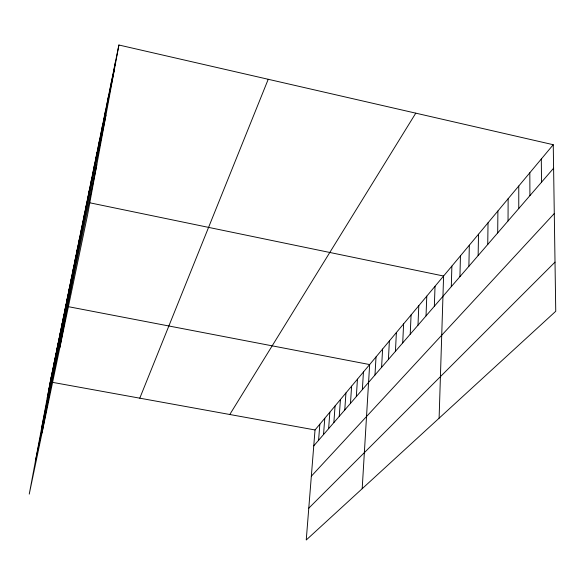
<?xml version="1.0" encoding="UTF-8"?>
<svg xmlns="http://www.w3.org/2000/svg" width="585" height="585" viewBox="0 0 585 585"><rect width="100%" height="100%" fill="white"/><g stroke="black" fill="none" stroke-linecap="round" stroke-linejoin="round"><path stroke-width="0.88" d="M518.763 208.545L518.771 186.001M508.036 220.969L508.138 198.732M497.696 232.932L497.901 210.995M487.744 244.464L488.029 222.812M478.142 255.579L478.508 234.212M468.877 266.299L469.324 245.21M459.934 276.654L460.453 255.835M451.298 286.65L451.876 266.102M439.108 418.187L443.591 276.025L89.549 202.746M434.341 306.284L435.035 286.262M426.026 315.915L426.779 296.156M417.99 325.209L418.794 305.714M410.224 334.203L411.079 314.957M402.714 342.898L403.613 323.893M395.445 351.307L396.381 332.551M388.411 359.461L389.383 340.931M381.588 367.351L382.597 349.055M374.978 375L376.023 356.93M362.188 488.702L369.647 364.565L68.291 306.664M362.356 389.617L363.453 371.98M356.323 396.601L357.45 379.175M350.459 403.387L351.607 386.159M344.77 409.975L345.94 392.952M339.234 416.381L340.426 399.548M333.859 422.604L335.066 405.968M328.624 428.666L329.852 412.213M323.534 434.553L324.777 418.29M318.584 440.293L319.841 424.205M553.249 144.714L315.03 429.96L306.24 539.992L555.75 311.264L553.249 144.714L118.901 45.008L50.237 381.932L29.25 494.12L87.509 215.178L118.901 45.008M101.439 132.773L105.636 110.112M104.503 117.79L108.751 94.829M107.691 102.185L111.991 78.909M111.018 85.907L115.377 62.317M54.193 363.95L57.396 346.803M55.714 356.499L58.953 339.154M57.286 348.828L60.562 331.278M58.902 340.923L62.215 323.161M60.569 332.77L63.919 314.788M42.032 432.915L65.681 306.16M64.057 315.681L67.494 297.253M65.893 306.715L69.366 288.061M67.787 297.451L71.304 278.562M69.739 287.878L73.3 268.749M71.765 277.977L75.37 258.599M73.856 267.725L77.512 248.106M76.028 257.115L79.728 237.232M78.273 246.117L82.024 225.971M80.606 234.717L84.401 214.3M59.867 347.519L86.865 202.198M85.373 211.39L89.264 190.439M87.808 199.485L91.743 178.264M90.331 187.134L94.317 165.635M92.949 174.315L96.986 152.531M95.669 160.999L99.757 138.93M98.499 147.164L102.638 124.802M48.526 391.672L51.59 375.292M49.886 385.032L52.979 368.462M51.283 378.202L54.412 361.45M52.716 371.183L55.882 354.232M47.209 398.129L114.492 68.928M41.425 429.017L105.965 115.128M35.327 461.645L96.803 164.809M139.786 398.173L268.222 79.289M229.788 414.502L415.781 113.161M313.757 445.872L553.6 168.217M311.337 476.19L554.28 213.532M308.778 508.182L555.011 262.124M52.014 382.254L315.03 429.96M541.3 159.025L541.527 182.198M529.82 172.772L529.922 195.631"/></g></svg>
